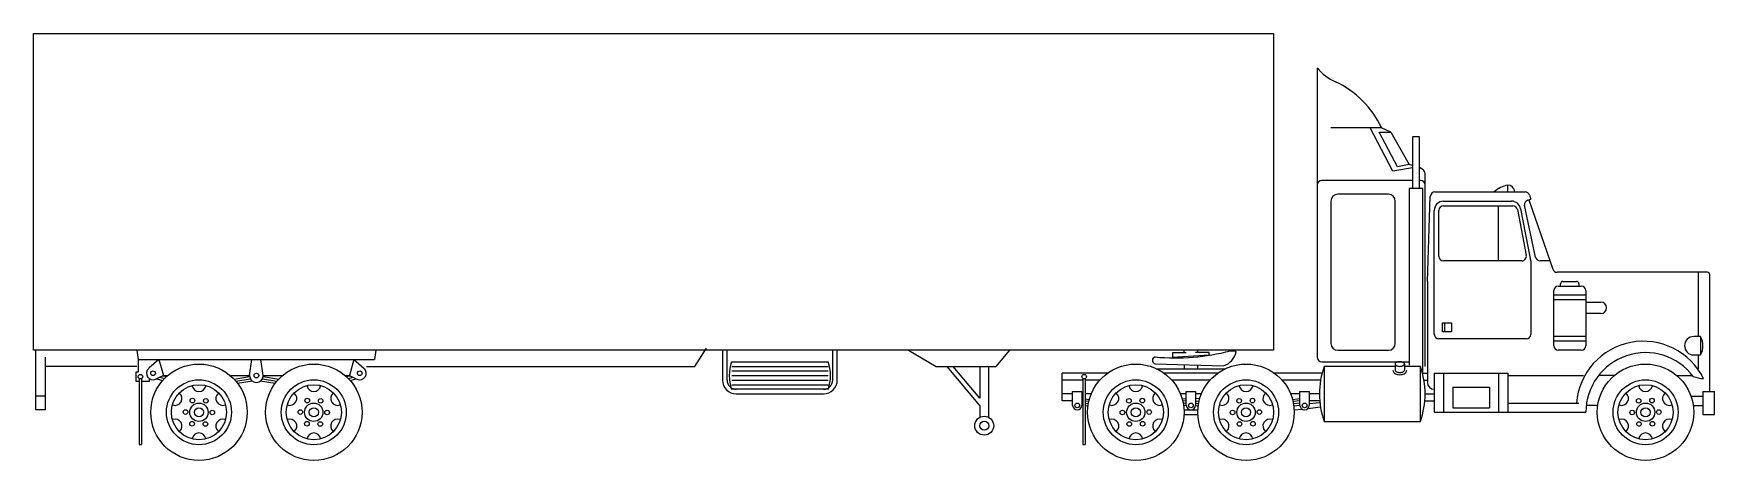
# Model space of a CAD drawing. Header units: millimetres. Extents: x -3109.2 to -3094.5, y 1939 to 1942.7.
import ezdxf

# ---------------------------------------------------------------- set-up
doc = ezdxf.new("R2010")
doc.units = ezdxf.units.MM
doc.header["$LTSCALE"] = 10
doc.layers.add('Veículos', color=2, linetype='Continuous')

msp = doc.modelspace()

# ---------------------------------------------------------------- linework, layer by layer
at = {"layer": 'Veículos'}
for p, q in [((-3109.16, 1939.975), (-3109.16, 1942.735)), ((-3109.16, 1942.735), (-3098.36, 1942.735)), ((-3098.36, 1942.735), (-3098.36, 1939.975)), ((-3097.98, 1942.435), (-3097.98, 1939.915)), ((-3097.42, 1941.915), (-3097.86, 1941.915)), ((-3097.32, 1941.535), (-3097.52, 1941.915)), ((-3097.44, 1941.875), (-3097.34, 1941.875)), ((-3097.28, 1941.575), (-3097.44, 1941.875)), ((-3097.34, 1941.875), (-3097.42, 1941.915)), ((-3097.34, 1941.875), (-3097.18, 1941.595)), ((-3097.09, 1941.835), (-3097.15, 1941.835)), ((-3097.15, 1941.835), (-3097.15, 1941.385)), ((-3097.09, 1941.385), (-3097.09, 1941.835)), ((-3097.15, 1941.566), (-3097.32, 1941.535)), ((-3097.18, 1941.595), (-3097.28, 1941.575)), ((-3097.15, 1941.585), (-3097.18, 1941.595)), ((-3097.058, 1941.547), (-3097.09, 1941.569)), ((-3097.15, 1941.455), (-3097.94, 1941.455)), ((-3097.08, 1941.455), (-3097.09, 1941.455)), ((-3097.04, 1939.835), (-3097.04, 1941.514)), ((-3096.32, 1941.355), (-3096.32, 1941.415)), ((-3097.86, 1941.275), (-3097.86, 1940.035)), ((-3097.36, 1941.335), (-3097.8, 1941.335)), ((-3097.3, 1940.035), (-3097.3, 1941.275)), ((-3097.18, 1941.385), (-3097.18, 1939.845)), ((-3097.06, 1941.385), (-3097.18, 1941.385)), ((-3097.06, 1939.775), (-3097.06, 1941.385)), ((-3097.02, 1940.575), (-3096.995, 1941.317)), ((-3096.955, 1941.355), (-3096.169, 1941.355)), ((-3096.88, 1941.275), (-3096.288, 1941.275)), ((-3096.144, 1941.285), (-3096.12, 1941.291)), ((-3096.136, 1941.287), (-3095.929, 1940.682)), ((-3096.131, 1941.328), (-3096.12, 1941.291)), ((-3096.96, 1940.115), (-3096.96, 1941.195)), ((-3096.92, 1940.795), (-3096.92, 1941.195)), ((-3096.88, 1941.235), (-3096.275, 1941.235)), ((-3096.4, 1940.755), (-3096.4, 1941.235)), ((-3096.235, 1941.202), (-3096.159, 1940.803)), ((-3096.209, 1941.209), (-3096.121, 1940.762)), ((-3096.079, 1940.787), (-3096.174, 1941.239)), ((-3096.198, 1940.755), (-3096.88, 1940.755)), ((-3096.12, 1940.755), (-3096.12, 1940.115)), ((-3095.954, 1940.755), (-3096.04, 1940.755)), ((-3097.02, 1940.575), (-3097.02, 1939.695)), ((-3094.58, 1940.655), (-3095.891, 1940.655)), ((-3095.88, 1940.535), (-3095.68, 1940.535)), ((-3095.86, 1940.535), (-3095.86, 1940.555)), ((-3095.84, 1940.575), (-3095.72, 1940.575)), ((-3095.7, 1940.555), (-3095.7, 1940.535)), ((-3094.66, 1940.095), (-3094.66, 1940.655)), ((-3094.56, 1939.615), (-3094.56, 1940.635)), ((-3095.92, 1940.015), (-3095.92, 1940.495)), ((-3095.64, 1940.455), (-3095.92, 1940.455)), ((-3095.64, 1940.415), (-3095.92, 1940.415)), ((-3095.64, 1940.495), (-3095.64, 1940.015)), ((-3095.64, 1940.395), (-3095.51, 1940.395)), ((-3095.51, 1940.295), (-3095.64, 1940.295)), ((-3096.89, 1940.135), (-3096.89, 1940.215)), ((-3096.89, 1940.215), (-3096.81, 1940.215)), ((-3096.81, 1940.135), (-3096.89, 1940.135)), ((-3096.87, 1940.215), (-3096.87, 1940.135)), ((-3096.81, 1940.215), (-3096.81, 1940.135)), ((-3095.64, 1940.095), (-3095.92, 1940.095)), ((-3094.64, 1940.095), (-3094.7, 1940.095)), ((-3094.64, 1940.095), (-3094.64, 1939.935)), ((-3098.36, 1939.975), (-3109.16, 1939.975)), ((-3109.14, 1939.455), (-3109.14, 1939.975)), ((-3108.26, 1939.975), (-3108.25, 1939.895)), ((-3106.18, 1939.975), (-3106.19, 1939.895)), ((-3103.4, 1939.835), (-3103.3, 1939.995)), ((-3103.16, 1939.975), (-3103.16, 1939.715)), ((-3103.12, 1939.715), (-3103.12, 1939.975)), ((-3102.2, 1939.715), (-3102.2, 1939.975)), ((-3102.16, 1939.715), (-3102.16, 1939.975)), ((-3101.54, 1939.975), (-3101.3, 1939.835)), ((-3100.66, 1939.975), (-3100.78, 1939.835)), ((-3099.24, 1939.955), (-3099.12, 1939.955)), ((-3099.24, 1939.955), (-3099.24, 1939.915)), ((-3099.14, 1939.955), (-3099.14, 1939.975)), ((-3098.92, 1939.955), (-3099.04, 1939.955)), ((-3099.02, 1939.955), (-3099.02, 1939.975)), ((-3098.92, 1939.935), (-3098.92, 1939.955)), ((-3098.735, 1939.971), (-3098.702, 1939.971)), ((-3098.684, 1939.962), (-3098.702, 1939.971)), ((-3097.8, 1939.975), (-3097.36, 1939.975)), ((-3096.16, 1940.075), (-3096.92, 1940.075)), ((-3095.64, 1940.055), (-3095.92, 1940.055)), ((-3095.68, 1939.975), (-3095.88, 1939.975)), ((-3109.06, 1939.915), (-3109.06, 1939.455)), ((-3108.26, 1939.835), (-3109.06, 1939.835)), ((-3108.25, 1939.895), (-3108.25, 1939.785)), ((-3108.25, 1939.895), (-3106.19, 1939.895)), ((-3108.07, 1939.895), (-3108.158, 1939.818)), ((-3108.07, 1939.895), (-3108.03, 1939.755)), ((-3107.28, 1939.755), (-3107.26, 1939.895)), ((-3107.16, 1939.755), (-3107.18, 1939.895)), ((-3106.37, 1939.895), (-3106.41, 1939.755)), ((-3106.37, 1939.895), (-3106.283, 1939.818)), ((-3106.26, 1939.835), (-3103.4, 1939.835)), ((-3103.08, 1939.875), (-3102.24, 1939.875)), ((-3103.08, 1939.835), (-3102.24, 1939.835)), ((-3101.3, 1939.835), (-3100.78, 1939.835)), ((-3100.92, 1939.495), (-3101.204, 1939.835)), ((-3100.92, 1939.558), (-3101.152, 1939.835)), ((-3100.92, 1939.835), (-3100.92, 1939.558)), ((-3100.84, 1939.395), (-3100.84, 1939.835)), ((-3099.391, 1939.857), (-3098.796, 1939.839)), ((-3099.382, 1939.815), (-3098.779, 1939.815)), ((-3099.24, 1939.915), (-3098.92, 1939.935)), ((-3099.14, 1939.849), (-3099.14, 1939.815)), ((-3099.02, 1939.815), (-3099.02, 1939.846)), ((-3097.94, 1939.875), (-3097.18, 1939.875)), ((-3097.3, 1939.835), (-3097.92, 1939.835)), ((-3097.92, 1939.835), (-3097.92, 1939.355)), ((-3097.3, 1939.855), (-3097.3, 1939.802)), ((-3097.22, 1939.855), (-3097.22, 1939.802)), ((-3097.08, 1939.835), (-3097.22, 1939.835)), ((-3097.08, 1939.355), (-3097.08, 1939.835)), ((-3094.7, 1939.935), (-3094.64, 1939.935)), ((-3094.66, 1939.815), (-3094.66, 1939.935)), ((-3108.27, 1939.785), (-3108.27, 1939.705)), ((-3108.25, 1939.785), (-3108.27, 1939.785)), ((-3108.27, 1939.705), (-3108.24, 1939.705)), ((-3108.24, 1939.725), (-3108.24, 1939.155)), ((-3108.22, 1939.725), (-3108.22, 1939.155)), ((-3108.22, 1939.705), (-3108.15, 1939.705)), ((-3108.15, 1939.705), (-3108.15, 1939.727)), ((-3108.03, 1939.755), (-3108.096, 1939.724)), ((-3108.091, 1939.727), (-3108.036, 1939.713)), ((-3108.062, 1939.74), (-3108.02, 1939.73)), ((-3108.034, 1939.754), (-3108.003, 1939.746)), ((-3108.03, 1939.755), (-3107.992, 1939.755)), ((-3107.448, 1939.755), (-3107.28, 1939.755)), ((-3107.415, 1939.724), (-3107.28, 1939.746)), ((-3107.4, 1939.707), (-3107.273, 1939.727)), ((-3107.385, 1939.689), (-3107.258, 1939.709)), ((-3107.183, 1939.709), (-3107.056, 1939.689)), ((-3107.168, 1939.727), (-3107.041, 1939.707)), ((-3107.161, 1939.746), (-3107.025, 1939.724)), ((-3107.16, 1939.755), (-3106.992, 1939.755)), ((-3106.448, 1939.755), (-3106.41, 1939.755)), ((-3106.438, 1939.746), (-3106.407, 1939.754)), ((-3106.421, 1939.73), (-3106.378, 1939.74)), ((-3106.41, 1939.755), (-3106.345, 1939.724)), ((-3106.405, 1939.713), (-3106.35, 1939.727)), ((-3103.08, 1939.795), (-3102.24, 1939.795)), ((-3103.08, 1939.755), (-3102.24, 1939.755)), ((-3103.08, 1939.715), (-3102.24, 1939.715)), ((-3103.08, 1939.675), (-3102.24, 1939.675)), ((-3099.807, 1939.775), (-3100.2, 1939.775)), ((-3100.2, 1939.535), (-3100.2, 1939.775)), ((-3100.02, 1939.715), (-3100.2, 1939.715)), ((-3100.02, 1939.725), (-3100.02, 1939.155)), ((-3100, 1939.725), (-3100, 1939.155)), ((-3099.873, 1939.715), (-3100, 1939.715)), ((-3098.847, 1939.775), (-3099.314, 1939.775)), ((-3098.913, 1939.715), (-3099.247, 1939.715)), ((-3097.943, 1939.775), (-3098.354, 1939.775)), ((-3097.951, 1939.715), (-3098.287, 1939.715)), ((-3097.059, 1939.775), (-3097.02, 1939.775)), ((-3097.05, 1939.715), (-3097.02, 1939.715)), ((-3096.96, 1939.775), (-3096.32, 1939.775)), ((-3096.96, 1939.775), (-3096.96, 1939.435)), ((-3096.88, 1939.775), (-3096.88, 1939.435)), ((-3096.8, 1939.655), (-3096.48, 1939.655)), ((-3096.8, 1939.655), (-3096.8, 1939.475)), ((-3096.48, 1939.655), (-3096.48, 1939.475)), ((-3096.4, 1939.775), (-3096.4, 1939.435)), ((-3096.32, 1939.775), (-3096.32, 1939.435)), ((-3096.32, 1939.755), (-3095.66, 1939.755)), ((-3095.392, 1939.755), (-3095.522, 1939.755)), ((-3094.848, 1939.755), (-3094.718, 1939.755)), ((-3109.06, 1939.575), (-3109.14, 1939.575)), ((-3102.24, 1939.635), (-3103.08, 1939.635)), ((-3103.04, 1939.595), (-3102.28, 1939.595)), ((-3100.11, 1939.595), (-3100.2, 1939.595)), ((-3100.11, 1939.535), (-3100.2, 1939.535)), ((-3100.11, 1939.495), (-3100.11, 1939.615)), ((-3100.11, 1939.615), (-3100.03, 1939.615)), ((-3100.03, 1939.615), (-3100.03, 1939.495)), ((-3100.02, 1939.595), (-3100.03, 1939.595)), ((-3100.02, 1939.534), (-3100.03, 1939.535)), ((-3100.02, 1939.514), (-3100.03, 1939.515)), ((-3100.029, 1939.555), (-3100.022, 1939.554)), ((-3099.949, 1939.595), (-3100, 1939.595)), ((-3099.97, 1939.528), (-3100, 1939.532)), ((-3099.974, 1939.508), (-3100, 1939.512)), ((-3099.999, 1939.552), (-3099.967, 1939.547)), ((-3099.12, 1939.595), (-3099.172, 1939.595)), ((-3099.157, 1939.551), (-3099.122, 1939.555)), ((-3099.12, 1939.535), (-3099.152, 1939.531)), ((-3099.12, 1939.515), (-3099.147, 1939.512)), ((-3099.12, 1939.615), (-3099.04, 1939.615)), ((-3099.12, 1939.495), (-3099.12, 1939.615)), ((-3099.04, 1939.615), (-3099.04, 1939.495)), ((-3098.989, 1939.595), (-3099.04, 1939.595)), ((-3099.04, 1939.535), (-3099.009, 1939.531)), ((-3099.04, 1939.515), (-3099.013, 1939.512)), ((-3099.004, 1939.551), (-3099.039, 1939.555)), ((-3098.13, 1939.595), (-3098.212, 1939.595)), ((-3098.13, 1939.595), (-3098.212, 1939.595)), ((-3098.194, 1939.547), (-3098.132, 1939.555)), ((-3098.13, 1939.535), (-3098.191, 1939.528)), ((-3098.13, 1939.515), (-3098.187, 1939.508)), ((-3098.13, 1939.495), (-3098.13, 1939.615)), ((-3098.13, 1939.615), (-3098.05, 1939.615)), ((-3098.05, 1939.615), (-3098.05, 1939.495)), ((-3097.96, 1939.595), (-3098.05, 1939.595)), ((-3097.958, 1939.535), (-3098.05, 1939.535)), ((-3098.05, 1939.51), (-3097.957, 1939.519)), ((-3097.043, 1939.535), (-3096.96, 1939.535)), ((-3097.04, 1939.595), (-3096.96, 1939.595)), ((-3096.32, 1939.515), (-3095.7, 1939.515)), ((-3094.724, 1939.575), (-3094.62, 1939.575)), ((-3094.62, 1939.615), (-3094.62, 1939.415)), ((-3094.62, 1939.615), (-3094.52, 1939.615)), ((-3094.52, 1939.415), (-3094.52, 1939.615)), ((-3109.06, 1939.455), (-3109.14, 1939.455)), ((-3100.92, 1939.495), (-3100.92, 1939.395)), ((-3100.02, 1939.494), (-3100.03, 1939.495)), ((-3099.977, 1939.489), (-3100, 1939.492)), ((-3099.12, 1939.495), (-3099.144, 1939.492)), ((-3099.141, 1939.455), (-3099.02, 1939.455)), ((-3099.141, 1939.415), (-3099.02, 1939.415)), ((-3099.04, 1939.495), (-3099.017, 1939.492)), ((-3098.13, 1939.495), (-3098.184, 1939.489)), ((-3098.181, 1939.456), (-3098.114, 1939.463)), ((-3098.061, 1939.469), (-3097.952, 1939.482)), ((-3096.96, 1939.435), (-3095.64, 1939.435)), ((-3096.8, 1939.475), (-3096.48, 1939.475)), ((-3095.536, 1939.495), (-3095.637, 1939.495)), ((-3094.705, 1939.495), (-3094.62, 1939.495)), ((-3094.62, 1939.415), (-3094.52, 1939.415)), ((-3097.92, 1939.355), (-3097.08, 1939.355)), ((-3108.24, 1939.155), (-3108.22, 1939.155)), ((-3100.02, 1939.155), (-3100, 1939.155))]:
    msp.add_line(p, q, dxfattribs=at)
for points in [[(-3097.32, 1939.802, 0.174705), (-3097.313, 1939.783, 0.104203), (-3097.298, 1939.77, 0.064948), (-3097.281, 1939.765, 0.051099), (-3097.26, 1939.762, 0.051099), (-3097.24, 1939.765, 0.064948), (-3097.223, 1939.77, 0.104203), (-3097.207, 1939.783, 0.174705), (-3097.2, 1939.802, 0.174705)], [(-3097.3, 1939.802, 0.174705), (-3097.298, 1939.796, 0.104203), (-3097.289, 1939.788, 0.064948), (-3097.277, 1939.784, 0.051099), (-3097.26, 1939.782, 0.051099), (-3097.244, 1939.784, 0.064948), (-3097.232, 1939.788, 0.104203), (-3097.223, 1939.796, 0.174705), (-3097.22, 1939.802, 0.174705)]]:
    msp.add_lwpolyline(points, format="xyb", dxfattribs=at)
msp.add_lwpolyline([(-3097.26, 1939.875, 0.051099), (-3097.277, 1939.874, 0.064948), (-3097.289, 1939.87, 0.104203), (-3097.298, 1939.862, 0.174705), (-3097.3, 1939.855, 0.174705), (-3097.298, 1939.849, 0.104203), (-3097.289, 1939.841, 0.064948), (-3097.277, 1939.837, 0.051099), (-3097.26, 1939.835, 0.051099), (-3097.244, 1939.837, 0.064948), (-3097.232, 1939.841, 0.104203), (-3097.223, 1939.849, 0.174705), (-3097.22, 1939.855, 0.174705), (-3097.223, 1939.862, 0.104203), (-3097.232, 1939.87, 0.064948), (-3097.244, 1939.874, 0.051099)], format="xyb", close=True, dxfattribs=at)
for centre, radius in [((-3107.72, 1939.435), 0.42), ((-3106.72, 1939.435), 0.42), ((-3099.56, 1939.435), 0.42), ((-3098.6, 1939.435), 0.42), ((-3095.12, 1939.435), 0.42), ((-3108.23, 1939.745), 0.02), ((-3108.12, 1939.775), 0.02), ((-3107.72, 1939.435), 0.283), ((-3107.72, 1939.435), 0.24), ((-3107.22, 1939.755), 0.02), ((-3106.72, 1939.435), 0.283), ((-3106.72, 1939.435), 0.24), ((-3106.32, 1939.775), 0.02), ((-3100.01, 1939.745), 0.02), ((-3099.56, 1939.435), 0.283), ((-3099.56, 1939.435), 0.24), ((-3098.6, 1939.435), 0.283), ((-3098.6, 1939.435), 0.24), ((-3095.12, 1939.435), 0.283), ((-3095.12, 1939.435), 0.24), ((-3107.72, 1939.435), 0.08), ((-3107.777, 1939.537), 0.02), ((-3107.66, 1939.535), 0.02), ((-3106.72, 1939.435), 0.08), ((-3106.777, 1939.537), 0.02), ((-3106.66, 1939.535), 0.02), ((-3100.07, 1939.495), 0.02), ((-3099.62, 1939.535), 0.02), ((-3099.56, 1939.435), 0.08), ((-3099.504, 1939.537), 0.02), ((-3099.08, 1939.495), 0.02), ((-3098.66, 1939.535), 0.02), ((-3098.6, 1939.435), 0.08), ((-3098.544, 1939.537), 0.02), ((-3098.09, 1939.495), 0.02), ((-3095.18, 1939.535), 0.02), ((-3095.12, 1939.435), 0.08), ((-3095.064, 1939.537), 0.02), ((-3107.837, 1939.437), 0.02), ((-3107.72, 1939.435), 0.04), ((-3107.604, 1939.433), 0.02), ((-3106.837, 1939.437), 0.02), ((-3106.72, 1939.435), 0.04), ((-3106.604, 1939.433), 0.02), ((-3100.88, 1939.318), 0.0825), ((-3099.677, 1939.433), 0.02), ((-3099.56, 1939.435), 0.04), ((-3099.444, 1939.437), 0.02), ((-3098.717, 1939.433), 0.02), ((-3098.6, 1939.435), 0.04), ((-3098.484, 1939.437), 0.02), ((-3095.237, 1939.433), 0.02), ((-3095.12, 1939.435), 0.04), ((-3095.004, 1939.437), 0.02), ((-3107.78, 1939.335), 0.02), ((-3107.664, 1939.333), 0.02), ((-3106.78, 1939.335), 0.02), ((-3106.664, 1939.333), 0.02), ((-3100.88, 1939.318), 0.04), ((-3099.617, 1939.333), 0.02), ((-3099.5, 1939.335), 0.02), ((-3098.657, 1939.333), 0.02), ((-3098.54, 1939.335), 0.02), ((-3095.177, 1939.333), 0.02), ((-3095.06, 1939.335), 0.02)]:
    msp.add_circle(centre, radius, dxfattribs=at)
for centre, radius, start, end in [((-3097.648, 1942.713), 0.433, 219.7813, 246.4789), ((-3098.176, 1941.56), 0.835, 25.2036, 64.7964), ((-3097.94, 1941.415), 0.04, 90, 180), ((-3097.08, 1941.415), 0.04, 0, 90), ((-3097.08, 1941.514), 0.04, 0, 56.3099), ((-3096.27, 1941.165), 0.255, 101.3099, 131.8202), ((-3096.32, 1941.355), 0.06, 0, 90), ((-3097.8, 1941.275), 0.06, 90, 180), ((-3097.36, 1941.275), 0.06, 0, 90), ((-3096.955, 1941.315), 0.04, 90, 178.0234), ((-3096.88, 1941.195), 0.08, 90, 180), ((-3096.288, 1941.195), 0.08, 9.6888, 90), ((-3096.134, 1941.246), 0.04, 104.7436, 190.6197), ((-3096.169, 1941.315), 0.04, 18.0042, 90), ((-3096.88, 1941.195), 0.04, 90, 180), ((-3096.275, 1941.195), 0.04, 8.8807, 90), ((-3096.88, 1940.795), 0.04, 180, 270), ((-3096.198, 1940.795), 0.04, 270, 10.796), ((-3096.16, 1940.755), 0.04, 0, 11.1368), ((-3096.04, 1940.795), 0.04, 191.8164, 270), ((-3095.891, 1940.695), 0.04, 198.9123, 270), ((-3095.88, 1940.495), 0.04, 90, 180), ((-3095.84, 1940.555), 0.02, 90, 180), ((-3095.72, 1940.555), 0.02, 0, 90), ((-3095.68, 1940.495), 0.04, 0, 90), ((-3094.58, 1940.635), 0.02, 0, 90), ((-3095.51, 1940.345), 0.05, 270, 90), ((-3096.92, 1940.115), 0.04, 180, 270), ((-3096.16, 1940.115), 0.04, 270, 0), ((-3094.7, 1940.015), 0.08, 90, 270), ((-3094.79, 1940.015), 0.17, 331.9275, 28.0725), ((-3099.217, 1941.822), 1.913, 264.7674, 284.5833), ((-3098.851, 1940.001), 0.171, 288.7478, 346.8571), ((-3097.8, 1940.035), 0.06, 180, 270), ((-3097.36, 1940.035), 0.06, 270, 0), ((-3095.88, 1940.015), 0.04, 180, 270), ((-3095.139, 1939.469), 0.585, 26.3446, 175.448), ((-3095.68, 1940.015), 0.04, 270, 0), ((-3095.12, 1939.435), 0.52, 36.9127, 180), ((-3108.12, 1939.775), 0.0566, 131.5857, 295.3195), ((-3106.32, 1939.775), 0.0566, 244.6805, 48.4143), ((-3102.74, 1939.755), 0.361, 160.56, 199.44), ((-3102.58, 1939.755), 0.361, 340.56, 19.44), ((-3099.385, 1939.887), 0.031, 101.3099, 258.6901), ((-3097.94, 1939.915), 0.04, 180, 270), ((-3097.22, 1939.595), 0.74, 161.0754, 198.9246), ((-3097.78, 1939.595), 0.74, 341.0754, 18.9246), ((-3107.72, 1939.675), 0.06, 189.5941, 350.4059), ((-3107.22, 1939.755), 0.06, 180, 0), ((-3106.72, 1939.675), 0.06, 189.5941, 350.4059), ((-3103.04, 1939.715), 0.12, 180, 270), ((-3103.04, 1939.715), 0.08, 180, 270), ((-3102.28, 1939.715), 0.08, 270, 0), ((-3102.28, 1939.715), 0.12, 270, 0), ((-3099.56, 1939.675), 0.06, 189.5941, 350.4059), ((-3098.6, 1939.675), 0.06, 189.5941, 350.4059), ((-3096.96, 1939.695), 0.06, 180, 270), ((-3095.12, 1939.675), 0.06, 189.5941, 350.4059), ((-3094.588, 1940.066), 0.339, 249.8918, 265.3383), ((-3107.928, 1939.555), 0.06, 249.5941, 50.4059), ((-3107.513, 1939.555), 0.06, 129.5941, 290.4059), ((-3106.928, 1939.555), 0.06, 249.5941, 50.4059), ((-3106.513, 1939.555), 0.06, 129.5941, 290.4059), ((-3099.768, 1939.555), 0.06, 249.5941, 50.4059), ((-3099.353, 1939.555), 0.06, 129.5941, 290.4059), ((-3098.808, 1939.555), 0.06, 249.5941, 50.4059), ((-3098.393, 1939.555), 0.06, 129.5941, 290.4059), ((-3095.328, 1939.555), 0.06, 249.5941, 50.4059), ((-3094.913, 1939.555), 0.06, 129.5941, 290.4059), ((-3107.928, 1939.315), 0.06, 309.5941, 110.4059), ((-3107.513, 1939.315), 0.06, 69.5941, 230.4059), ((-3106.928, 1939.315), 0.06, 309.5941, 110.4059), ((-3106.513, 1939.315), 0.06, 69.5941, 230.4059), ((-3100.07, 1939.495), 0.04, 180, 0), ((-3099.768, 1939.315), 0.06, 309.5941, 110.4059), ((-3099.353, 1939.315), 0.06, 69.5941, 230.4059), ((-3099.08, 1939.495), 0.04, 180, 0), ((-3098.808, 1939.315), 0.06, 309.5941, 110.4059), ((-3098.393, 1939.315), 0.06, 69.5941, 230.4059), ((-3098.09, 1939.495), 0.04, 180, 0), ((-3095.328, 1939.315), 0.06, 309.5941, 110.4059), ((-3094.913, 1939.315), 0.06, 69.5941, 230.4059), ((-3107.72, 1939.195), 0.06, 9.5941, 170.4059), ((-3106.72, 1939.195), 0.06, 9.5941, 170.4059), ((-3099.56, 1939.195), 0.06, 9.5941, 170.4059), ((-3098.6, 1939.195), 0.06, 9.5941, 170.4059), ((-3095.12, 1939.195), 0.06, 9.5941, 170.4059)]:
    msp.add_arc(centre, radius, start, end, dxfattribs=at)

doc.saveas('drawing.dxf')
